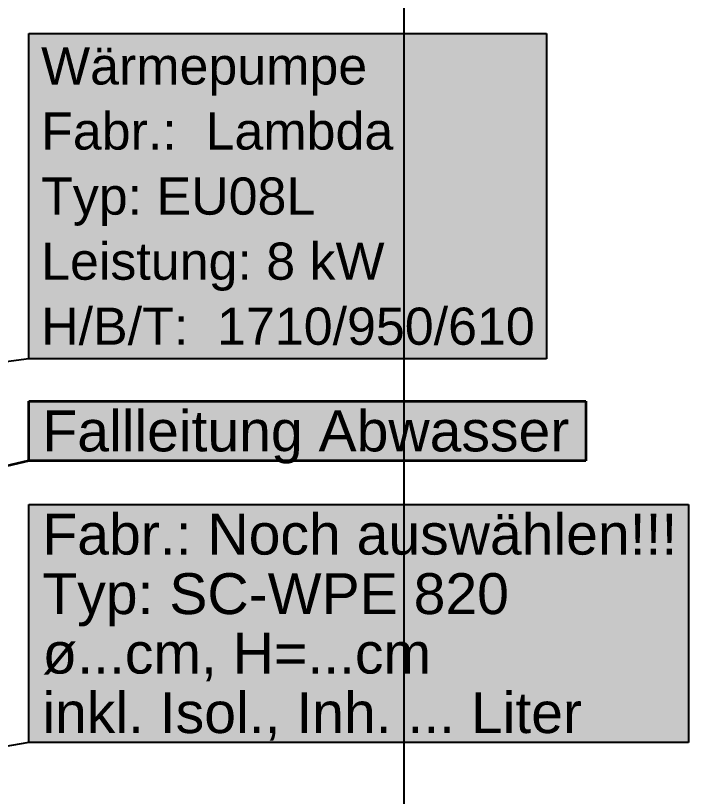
# Model space of a CAD drawing. Extents: x 0 to 756, y -25 to 420.
# Drawn here: x 403.39 to 439.59, y 328.16 to 370.16 of the extents above; entities that cross this region are included whole.
import ezdxf
from ezdxf.lldxf.tags import DXFTag

# ---------------------------------------------------------------- set-up
doc = ezdxf.new("R2010")
doc.units = 0
doc.layers.get('0').update_dxf_attribs({"lineweight": 25})
for name, color, linetype, lineweight in [('ALLGEMEIN01', 7, 'Continuous', 13), ('H_Text', 7, 'Continuous', 25), ('L_Text', 7, 'Continuous', 25), ('M_BLIERUNG', 7, 'Continuous', 13), ('S_Text', 7, 'Continuous', 35)]:
    doc.layers.add(name, color=color, linetype=linetype, lineweight=lineweight)
doc.styles.get("Standard").update_dxf_attribs({"font": 'arial.ttf'})
tags = doc.linetypes.add('VERDECKT2_S2', pattern=[0.27, 0.2, -0.07]).pattern_tags.tags
tags[6:7] = [DXFTag(74, 4), DXFTag(75, 0), DXFTag(340, '0'), DXFTag(46, 1.0), DXFTag(50, 0.0), DXFTag(44, 0.0), DXFTag(45, 0.0)]
tags[4:5] = [DXFTag(74, 4), DXFTag(75, 0), DXFTag(340, '0'), DXFTag(46, 1.0), DXFTag(50, 0.0), DXFTag(44, 0.0), DXFTag(45, 0.0)]

# ---------------------------------------------------------------- blocks, each defined once
blk = doc.blocks.new('Referenz-A0T78OQ1OY')
at = {"layer": 'ALLGEMEIN01', "color": 0, "linetype": 'VERDECKT2_S2', "lineweight": -2, "ltscale": 0.25}
blk.add_line((424.279, 414.358), (424.279, 52.452), dxfattribs=at)
at = {"layer": 'M_BLIERUNG', "color": 0, "linetype": 'VERDECKT2_S2', "lineweight": -2, "ltscale": 0.25}
blk.add_line((424.279, 414.358), (424.279, 52.452), dxfattribs=at)
blk = doc.blocks.new('Bauteilbeschriftung-A0T78OT5OY', base_point=(309.563, 338.416))
at = {"color": 0, "lineweight": -2}
for p, q in [((404.099, 369.202), (431.966, 369.202)), ((404.099, 351.702), (404.099, 369.202)), ((431.966, 369.202), (431.966, 351.702)), ((431.966, 351.702), (404.099, 351.702))]:
    blk.add_line(p, q, dxfattribs=at)
at = {"color": 0, "linetype": 'ByBlock', "lineweight": -2, "ltscale": 0.25}
blk.add_line((404.099, 351.702), (309.563, 338.536), dxfattribs=at)
at = {"color": 7, "linetype": 'ByBlock', "lineweight": -2, "ltscale": 0.25, "true_color": 0xffffff}
for points in [[(404.099, 351.702), (431.966, 351.702), (404.099, 369.202)], [(431.966, 351.702), (404.099, 369.202), (431.966, 369.202)]]:
    blk.add_solid(points, dxfattribs=at)
at = {"color": 0, "linetype": 'ByBlock', "lineweight": -2, "ltscale": 0.25, "char_height": 2, "attachment_point": 1}
for s, insert in [('{\\fArial;Wärmepumpe}', (404.766, 368.452)), ('{\\fArial;Fabr.:  Lambda }', (404.766, 364.952)), ('{\\fArial;Typ: EU08L}', (404.766, 361.452)), ('{\\fArial;Leistung: 8 kW}', (404.766, 357.952)), ('{\\fArial;H/B/T:  1710/950/610}', (404.766, 354.452))]:
    blk.add_mtext(s, dxfattribs=dict(at, insert=insert))
blk = doc.blocks.new('Bauteilbeschriftung-A0T78OT9OY', base_point=(314.658, 315.639))
at = {"color": 0, "lineweight": -2}
for p, q in [((404.099, 343.867), (439.591, 343.867)), ((404.099, 331.067), (404.099, 343.867)), ((439.591, 343.867), (439.591, 331.067)), ((439.591, 331.067), (404.099, 331.067))]:
    blk.add_line(p, q, dxfattribs=at)
at = {"color": 0, "linetype": 'ByBlock', "lineweight": -2, "ltscale": 0.25}
blk.add_line((404.099, 331.067), (314.658, 315.695), dxfattribs=at)
at = {"color": 7, "linetype": 'ByBlock', "lineweight": -2, "ltscale": 0.25, "true_color": 0xffffff}
for points in [[(404.099, 331.067), (439.591, 331.067), (404.099, 343.867)], [(439.591, 331.067), (404.099, 343.867), (439.591, 343.867)]]:
    blk.add_solid(points, dxfattribs=at)
at = {"color": 0, "linetype": 'ByBlock', "lineweight": -2, "ltscale": 0.25, "char_height": 2.2, "attachment_point": 1}
for s, insert in [('{\\fArial;Fabr.: Noch auswählen!!!}', (404.833, 343.367)), ('{\\fArial;Typ: SC-WPE 820}', (404.833, 340.167)), ('{\\fArial;ø...cm, H=...cm}', (404.833, 336.967)), ('{\\fArial;inkl. Isol., Inh. ... Liter}', (404.833, 333.767))]:
    blk.add_mtext(s, dxfattribs=dict(at, insert=insert))
blk = doc.blocks.new('Bauteilbeschriftung-A0T78OXFOY', base_point=(385.178, 341.61))
at = {"color": 0, "lineweight": -2}
for p, q in [((404.099, 349.419), (434.082, 349.419)), ((404.099, 346.219), (404.099, 349.419)), ((434.082, 349.419), (434.082, 346.219)), ((434.082, 346.219), (404.099, 346.219))]:
    blk.add_line(p, q, dxfattribs=at)
at = {"color": 0, "linetype": 'ByBlock', "lineweight": -2, "ltscale": 0.35}
blk.add_line((404.099, 346.219), (385.178, 341.61), dxfattribs=at)
at = {"color": 7, "linetype": 'ByBlock', "lineweight": -2, "ltscale": 0.35, "true_color": 0xffffff}
for points in [[(404.099, 346.219), (434.082, 346.219), (404.099, 349.419)], [(434.082, 346.219), (404.099, 349.419), (434.082, 349.419)]]:
    blk.add_solid(points, dxfattribs=at)
at = {"color": 0, "linetype": 'ByBlock', "lineweight": -2, "ltscale": 0.35}
for points in [[(387.216, 341.695), (385.36, 341.695), (387.027, 342.472)], [(385.178, 341.61), (387.216, 341.695), (385.36, 341.695)]]:
    blk.add_solid(points, dxfattribs=at)
at = {"color": 0, "linetype": 'ByBlock', "lineweight": -2, "ltscale": 0.35, "insert": (404.833, 348.919), "char_height": 2.2, "attachment_point": 1}
blk.add_mtext('{\\fArial;Fallleitung Abwasser}', dxfattribs=at)

msp = doc.modelspace()

# ---------------------------------------------------------------- block references
at = {"color": 8, "lineweight": 25, "ltscale": 0.25, "true_color": 0x808080}
msp.add_blockref('Referenz-A0T78OQ1OY', (0, 0), dxfattribs=at)
at = {"layer": 'H_Text', "color": 7, "ltscale": 0.25}
msp.add_blockref('Bauteilbeschriftung-A0T78OT9OY', (314.658, 315.639), dxfattribs=at)
at = {"layer": 'L_Text', "color": 7, "ltscale": 0.25}
msp.add_blockref('Bauteilbeschriftung-A0T78OT5OY', (309.563, 338.416), dxfattribs=at)
at = {"layer": 'S_Text', "color": 7, "ltscale": 0.35}
msp.add_blockref('Bauteilbeschriftung-A0T78OXFOY', (385.178, 341.61), dxfattribs=at)

doc.saveas('drawing.dxf')
